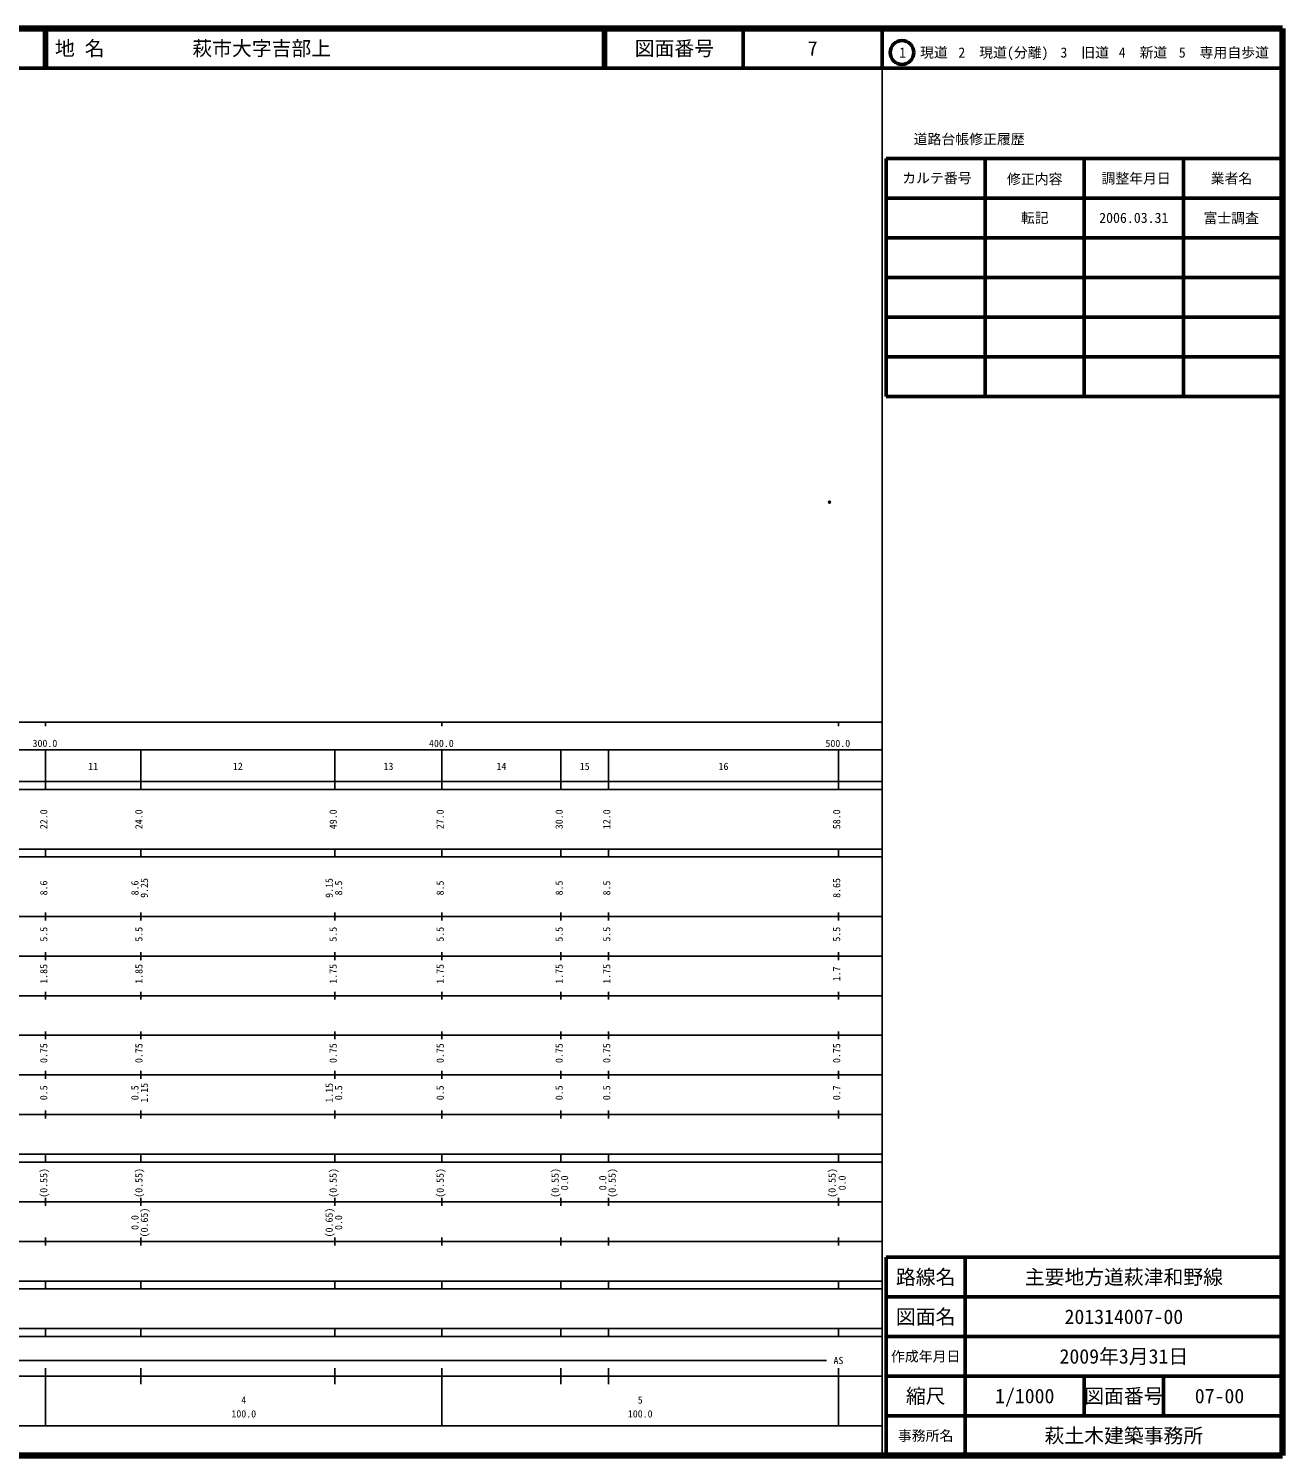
# Model space of a CAD drawing. Units: millimetres on the paper. Extents: x 40 to 680, y 20 to 380.
# Drawn here: x 363.7 to 680, y 20 to 380 of the extents above; entities that cross this region are included whole.
import ezdxf
from ezdxf.enums import TextEntityAlignment as Align

# ---------------------------------------------------------------- set-up
doc = ezdxf.new("R2010")
doc.units = ezdxf.units.MM
doc.header["$PDMODE"] = 32
doc.header["$PDSIZE"] = 0.5
doc.layers.add('M-OTRS', color=6, linetype='Continuous')
doc.layers.add('M-TTL-TXT', color=7, linetype='Continuous')
for name, color, linetype, lineweight in [('M-TTL', 2, 'Continuous', 140), ('M-TTL-BAND', 7, 'Continuous', 25), ('M-TTL-FRAM', 2, 'Continuous', 50), ('M-TTL-LINE', 7, 'Continuous', 50)]:
    doc.layers.add(name, color=color, linetype=linetype, lineweight=lineweight)
doc.styles.add('ＭＳ ゴシック', font='')
doc.styles.get('ＭＳ ゴシック').set_extended_font_data('MS Gothic')

msp = doc.modelspace()

# ---------------------------------------------------------------- linework, layer by layer
at = {"layer": 'M-OTRS'}
msp.add_point((565.747, 260.521), dxfattribs=at)
at = {"layer": 'M-TTL'}
for p, q in [((680, 380), (40, 380)), ((680, 20), (680, 380)), ((40, 20), (680, 20))]:
    msp.add_line(p, q, dxfattribs=at)
at = {"layer": 'M-TTL-BAND'}
for p, q in [((579, 20), (579, 370)), ((40, 205), (579, 205)), ((368, 205), (368, 204)), ((468, 205), (468, 204)), ((568, 205), (568, 204)), ((68, 198), (579, 198)), ((368, 188), (368, 198)), ((392, 188), (392, 198)), ((441, 188), (441, 198)), ((468, 188), (468, 198)), ((498, 188), (498, 198)), ((510, 188), (510, 198)), ((568, 188), (568, 198)), ((40, 190), (579, 190)), ((40, 188), (579, 188)), ((40, 173), (579, 173)), ((368, 171), (368, 173)), ((392, 171), (392, 173)), ((441, 171), (441, 173)), ((468, 171), (468, 173)), ((498, 171), (498, 173)), ((510, 171), (510, 173)), ((568, 171), (568, 173)), ((40, 171), (579, 171)), ((40, 156), (579, 156)), ((368, 155), (368, 157)), ((392, 155), (392, 157)), ((441, 155), (441, 157)), ((468, 155), (468, 157)), ((498, 155), (498, 157)), ((510, 155), (510, 157)), ((568, 155), (568, 157)), ((46, 146), (579, 146)), ((368, 145), (368, 147)), ((392, 145), (392, 147)), ((441, 145), (441, 147)), ((468, 145), (468, 147)), ((498, 145), (498, 147)), ((510, 145), (510, 147)), ((568, 145), (568, 147)), ((368, 135), (368, 137)), ((392, 135), (392, 137)), ((441, 135), (441, 137)), ((468, 135), (468, 137)), ((498, 135), (498, 137)), ((510, 135), (510, 137)), ((568, 135), (568, 137)), ((52, 136), (579, 136)), ((46, 126), (579, 126)), ((368, 125), (368, 127)), ((392, 125), (392, 127)), ((441, 125), (441, 127)), ((468, 125), (468, 127)), ((498, 125), (498, 127)), ((510, 125), (510, 127)), ((568, 125), (568, 127)), ((52, 116), (579, 116)), ((368, 115), (368, 117)), ((392, 115), (392, 117)), ((441, 115), (441, 117)), ((468, 115), (468, 117)), ((498, 115), (498, 117)), ((510, 115), (510, 117)), ((568, 115), (568, 117)), ((46, 106), (579, 106)), ((368, 105), (368, 107)), ((392, 105), (392, 107)), ((441, 105), (441, 107)), ((468, 105), (468, 107)), ((498, 105), (498, 107)), ((510, 105), (510, 107)), ((568, 105), (568, 107)), ((40, 96), (579, 96)), ((40, 94), (579, 94)), ((368, 94), (368, 96)), ((392, 94), (392, 96)), ((441, 94), (441, 96)), ((468, 94), (468, 96)), ((498, 94), (498, 96)), ((510, 94), (510, 96)), ((568, 94), (568, 96)), ((49, 84), (579, 84)), ((368, 83), (368, 85)), ((392, 83), (392, 85)), ((441, 83), (441, 85)), ((468, 83), (468, 85)), ((498, 83), (498, 85)), ((510, 83), (510, 85)), ((568, 83), (568, 85)), ((40, 74), (579, 74)), ((368, 73), (368, 75)), ((392, 73), (392, 75)), ((441, 73), (441, 75)), ((468, 73), (468, 75)), ((498, 73), (498, 75)), ((510, 73), (510, 75)), ((568, 73), (568, 75)), ((40, 64), (579, 64)), ((40, 62), (579, 62)), ((368, 62), (368, 64)), ((392, 62), (392, 64)), ((441, 62), (441, 64)), ((468, 62), (468, 64)), ((498, 62), (498, 64)), ((510, 62), (510, 64)), ((568, 62), (568, 64)), ((40, 52), (579, 52)), ((368, 50), (368, 52)), ((392, 50), (392, 52)), ((441, 50), (441, 52)), ((468, 50), (468, 52)), ((498, 50), (498, 52)), ((510, 50), (510, 52)), ((568, 50), (568, 52)), ((40, 50), (579, 50)), ((71, 44), (565, 44)), ((40, 40), (579, 40)), ((368, 27.5), (368, 42)), ((392, 38), (392, 42)), ((441, 38), (441, 42)), ((468, 27.5), (468, 42)), ((498, 38), (498, 42)), ((510, 38), (510, 42)), ((568, 27.5), (568, 42)), ((68, 27.5), (579, 27.5))]:
    msp.add_line(p, q, dxfattribs=at)
at = {"layer": 'M-TTL-FRAM'}
for p, q in [((580, 347.197), (580, 287.197)), ((580, 347.197), (680, 347.197)), ((580, 287.197), (680, 287.197)), ((680, 70), (580, 70)), ((580, 70), (580, 20))]:
    msp.add_line(p, q, dxfattribs=at)
at = {"layer": 'M-TTL-LINE'}
for p, q in [((367.75, 380), (367.75, 370)), ((368.25, 380), (368.25, 370)), ((508.747, 380), (508.747, 370)), ((509.247, 380), (509.247, 370)), ((543.997, 380), (543.997, 370)), ((579, 380), (579, 370)), ((40, 370), (680, 370)), ((605, 347.197), (605, 287.197)), ((630, 347.197), (630, 287.197)), ((655, 347.197), (655, 287.197)), ((580, 337.197), (680, 337.197)), ((580, 327.197), (680, 327.197)), ((580, 317.197), (680, 317.197)), ((580, 307.197), (680, 307.197)), ((580, 297.197), (680, 297.197)), ((600, 70), (600, 20)), ((680, 60), (580, 60)), ((680, 50), (580, 50)), ((680, 40), (580, 40)), ((630, 40), (630, 30)), ((650, 40), (650, 30)), ((680, 30), (580, 30))]:
    msp.add_line(p, q, dxfattribs=at)
msp.add_circle((584.031, 373.958), 3, dxfattribs=at)

# ---------------------------------------------------------------- texts
at = {"layer": 'M-TTL-BAND', "style": 'ＭＳ ゴシック'}
for s, p in [('300.0', (367.844, 198.195)), ('400.0', (467.844, 198.195)), ('500.0', (567.844, 198.195)), ('11', (380, 192.405)), ('12', (416.5, 192.405)), ('13', (454.5, 192.405)), ('14', (483, 192.405)), ('15', (504, 192.405)), ('16', (539, 192.405)), ('AS', (568, 42.5)), ('4', (418, 32.523)), ('5', (518, 32.523)), ('100.0', (418, 29.033)), ('100.0', (518, 29.033))]:
    msp.add_text(s, height=1.833, dxfattribs=at).set_placement(p, align=Align.BOTTOM_CENTER)
for s, p in [('22.0', (369, 180.5)), ('24.0', (393, 180.5)), ('49.0', (442, 180.5)), ('27.0', (469, 180.5)), ('30.0', (499, 180.5)), ('12.0', (511, 180.5)), ('58.0', (569, 180.5)), ('8.6', (369, 163.174)), ('8.6', (392, 163.174)), ('9.25', (394.37, 163.174)), ('9.15', (441, 163.174)), ('8.5', (443.37, 163.174)), ('8.5', (469, 163.174)), ('8.5', (499, 163.174)), ('8.5', (511, 163.174)), ('8.65', (569, 163.174)), ('5.5', (369, 151.5)), ('5.5', (393, 151.5)), ('5.5', (442, 151.5)), ('5.5', (469, 151.5)), ('5.5', (499, 151.5)), ('5.5', (511, 151.5)), ('5.5', (569, 151.5)), ('1.85', (369, 141.5)), ('1.85', (393, 141.5)), ('1.75', (442, 141.5)), ('1.75', (469, 141.5)), ('1.75', (499, 141.5)), ('1.75', (511, 141.5)), ('1.7', (569, 141.5)), ('0.75', (369, 121.5)), ('0.75', (393, 121.5)), ('0.75', (442, 121.5)), ('0.75', (469, 121.5)), ('0.75', (499, 121.5)), ('0.75', (511, 121.5)), ('0.75', (569, 121.5)), ('0.5', (369, 111.5)), ('0.5', (392, 111.5)), ('1.15', (394.37, 111.5)), ('1.15', (441, 111.5)), ('0.5', (443.37, 111.5)), ('0.5', (469, 111.5)), ('0.5', (499, 111.5)), ('0.5', (511, 111.5)), ('0.7', (569, 111.5)), ('(0.55)', (369, 88.764)), ('(0.55)', (393, 88.764)), ('(0.55)', (442, 88.764)), ('(0.55)', (469, 88.764)), ('(0.55)', (498, 88.764)), ('0.0', (500.37, 88.764)), ('0.0', (510, 88.764)), ('(0.55)', (512.37, 88.764)), ('(0.55)', (567.84, 88.764)), ('0.0', (570.391, 88.764)), ('0.0', (392, 78.764)), ('(0.65)', (394.37, 78.764)), ('(0.65)', (441, 78.764)), ('0.0', (443.37, 78.764))]:
    msp.add_text(s, height=1.833, rotation=90, dxfattribs=at).set_placement(p, align=Align.BOTTOM_CENTER)
at = {"layer": 'M-TTL-TXT', "style": 'ＭＳ ゴシック'}
for s, p in [('地 名', (370.38, 375)), ('萩市大字吉部上', (405.024, 375))]:
    msp.add_text(s, height=3.666, dxfattribs=at).set_placement(p, align=Align.MIDDLE_LEFT)
for s, height, p in [('図面番号', 3.666, (526.622, 375)), ('7', 3.666, (561.497, 375)), ('1\u3000現道', 2.566, (589.448, 373.958)), ('2\u3000現道(分離)', 2.566, (609.619, 373.958)), ('3\u3000旧道', 2.566, (630.121, 373.958)), ('4\u3000新道', 2.566, (644.824, 373.958)), ('5\u3000専用自歩道', 2.566, (665.228, 373.958)), ('道路台帳修正履歴', 2.566, (600.968, 352.113)), ('カルテ番号', 2.566, (592.839, 342.277)), ('修正内容', 2.566, (617.509, 342.023)), ('調整年月日', 2.566, (643.089, 342.197)), ('業者名', 2.566, (667.134, 342.197)), ('転記', 2.566, (617.5, 332.245)), ('2006.03.31', 2.566, (642.5, 332.245)), ('富士調査', 2.566, (667.077, 332.189)), ('路線名', 3.666, (590, 65)), ('路線名', 3.666, (590, 65)), ('主要地方道萩津和野線', 3.666, (640, 65)), ('図面名', 3.666, (590, 55)), ('図面名', 3.666, (590, 55)), ('201314007-00', 3.666, (640, 55)), ('2009年3月31日', 3.666, (640, 45)), ('作成年月日', 2.566, (590, 45)), ('作成年月日', 2.566, (590, 45)), ('縮尺', 3.666, (590, 35)), ('縮尺', 3.666, (590, 35)), ('1/1000', 3.666, (615, 35)), ('図面番号', 3.666, (640, 35)), ('図面番号', 3.666, (640, 35)), ('07-00', 3.666, (664.125, 35)), ('事務所名', 2.566, (590, 25)), ('事務所名', 2.566, (590, 25)), ('萩土木建築事務所', 3.666, (640, 25))]:
    msp.add_text(s, height=height, dxfattribs=at).set_placement(p, align=Align.MIDDLE_CENTER)

doc.saveas('drawing.dxf')
